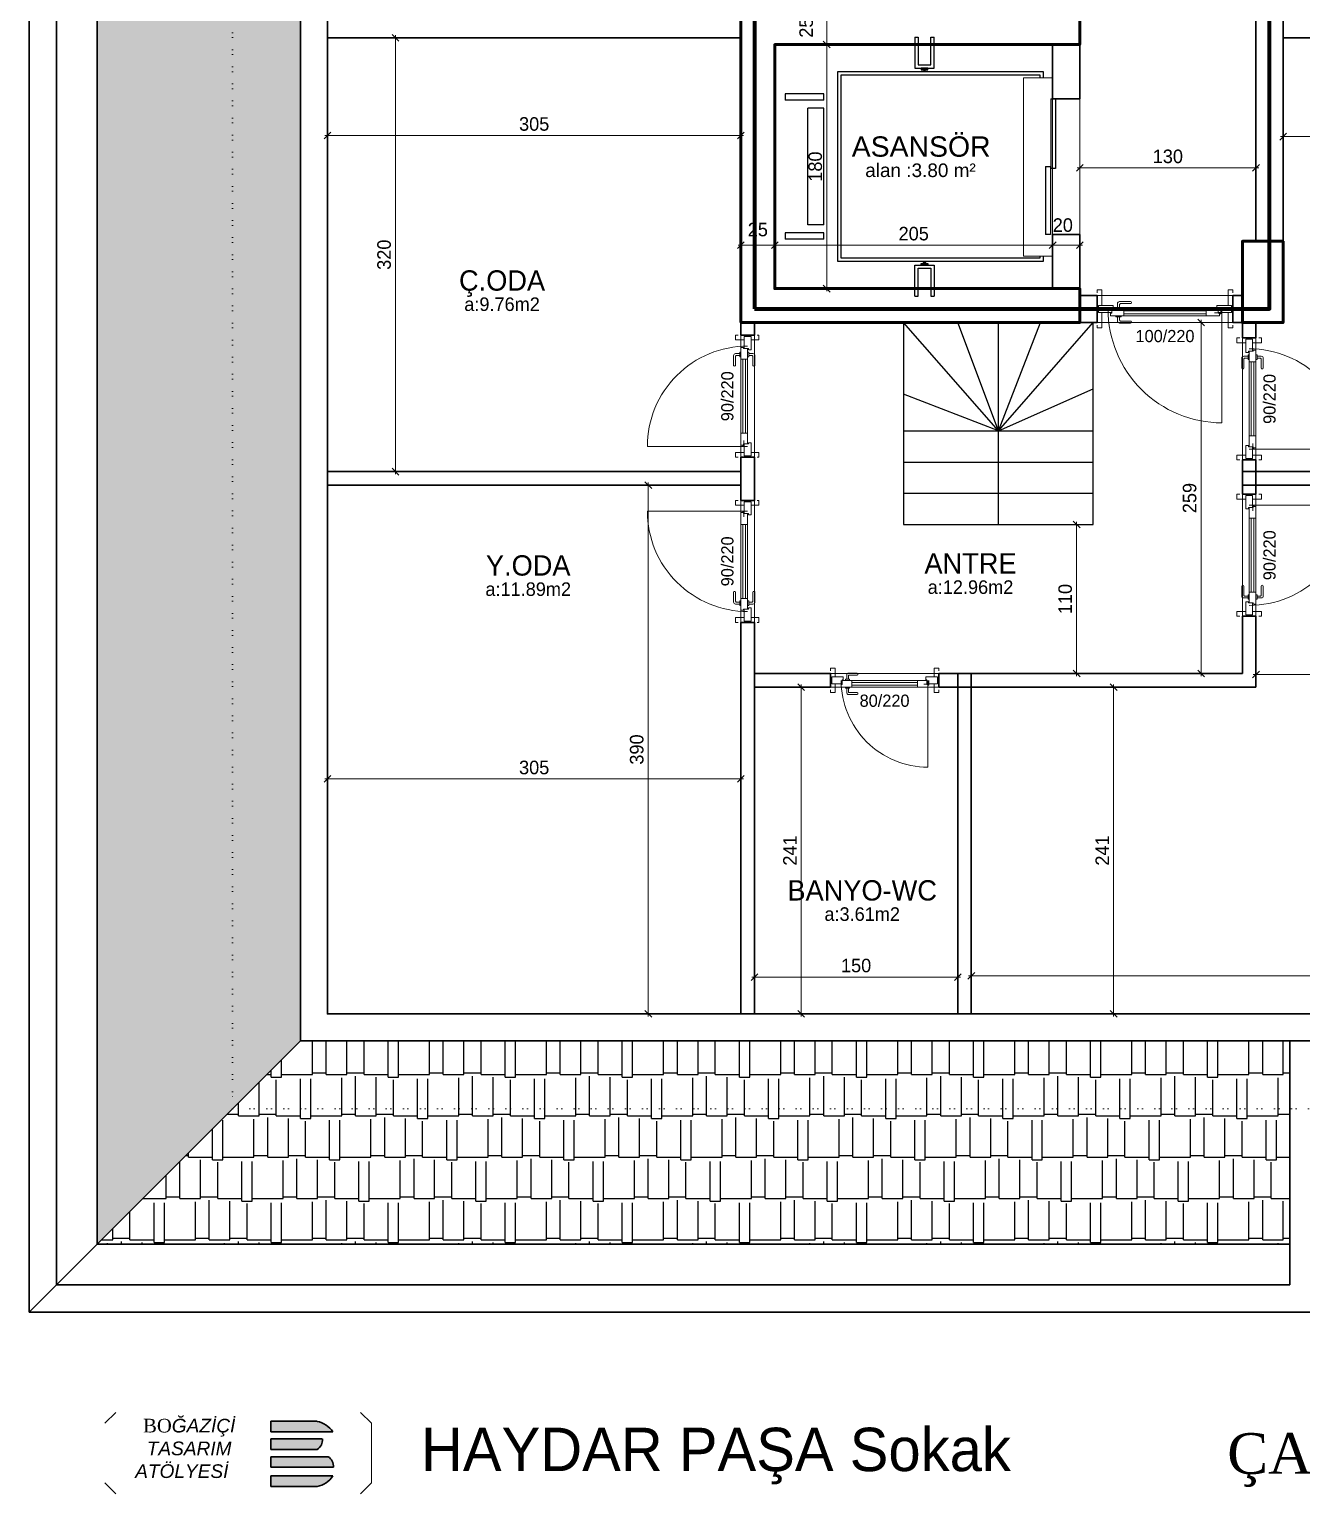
# Model space of a CAD drawing. Header units: centimetres. Extents: x 562865 to 1310255, y -148070 to 32737.
# Drawn here: x 588670 to 589609, y 4080 to 5160 of the extents above; entities that cross this region are included whole.
import ezdxf
from ezdxf.enums import TextEntityAlignment as Align

# ---------------------------------------------------------------- set-up
doc = ezdxf.new("R2010")
doc.units = ezdxf.units.CM
doc.header["$LTSCALE"] = 2.5
doc.linetypes.add('DOT', pattern=[0.25, 0, -0.25])
doc.layers.get('0').update_dxf_attribs({"color": 86})
for name, color, linetype, lineweight in [('_grns-03_Arka', 33, 'Continuous', 0), ('ADAKENARI', 18, 'Continuous', 5), ('DUVAR', 4, 'Continuous', 30), ('duvar-kesim', 7, 'Continuous', 0), ('GÖRÜNÜŞLER', 96, 'Continuous', 25), ('ince', 30, 'Continuous', 15), ('iç ölçü', 106, 'Continuous', 18), ('kapi', 9, 'Continuous', 0), ('kolon', 1, 'Continuous', 53), ('Z_YOL_ADI', 7, 'Continuous', 0)]:
    doc.layers.add(name, color=color, linetype=linetype, lineweight=lineweight)
for name, color, linetype in [('alan', 7, 'Continuous'), ('kapi-yazi', 7, 'Continuous'), ('mahal', 7, 'Continuous'), ('MAKINA', 4, 'Continuous'), ('MERBAS', 231, 'Continuous'), ('MIMARI', 3, 'Continuous'), ('Oda', 7, 'Continuous')]:
    doc.layers.add(name, color=color, linetype=linetype)
doc.styles.add('autodim', font='times.ttf')
doc.styles.add('MAHALADI', font='arial.ttf')
doc.styles.add('PINAR', font='comic.ttf')
doc.dimstyles.new('TEMİZ ÖLÇÜ', dxfattribs={"dimtxt": 10, "dimasz": 5, "dimexe": 1.8, "dimexo": 0.625, "dimgap": 3, "dimtad": 1, "dimdec": 0, "dimrnd": 0.5, "dimzin": 1, "dimdsep": 46, "dimtxsty": 'PINAR', "dimblk": 'OBLIQUE', "dimcen": 0.9, "dimdle": 2, "dimclrd": 256, "dimclre": 256, "dimclrt": 7, "dimadec": 0, "dimazin": 0, "dimtfac": 1, "dimtdec": 0, "dimtofl": 0, "dimtmove": 2, "dimatfit": 2, "dimfxl": 10, "dimfxlon": 1, "dimlwd": -1, "dimlwe": -1, "dimarcsym": 0})

# ---------------------------------------------------------------- blocks, each defined once
blk = doc.blocks.new('_Oblique')
at = {"color": 0, "linetype": 'ByBlock', "lineweight": -2}
blk.add_line((-0.5, -0.5), (0.5, 0.5), dxfattribs=at)
blk = doc.blocks.new('*D490')
at = {"layer": 'Defpoints', "color": 0}
for p in [(589444.8, 5003.5), (589424.8, 5000.9), (589424.8, 4987.2)]:
    blk.add_point(p, dxfattribs=at)
at = {"layer": 'iç ölçü'}
for p, q in [((589424.8, 4990.9), (589424.8, 5002.7)), ((589444.8, 5002.9), (589444.8, 4999.1)), ((589446.8, 5000.9), (589422.8, 5000.9))]:
    blk.add_line(p, q, dxfattribs=at)
at = {"layer": 'iç ölçü', "linetype": 'ByBlock', "xscale": 5, "yscale": 5, "zscale": 5, "rotation": 180}
blk.add_blockref('_Oblique', (589424.8, 5000.9), dxfattribs=at)
at = {"layer": 'iç ölçü', "linetype": 'ByBlock', "xscale": 5, "yscale": 5, "zscale": 5}
blk.add_blockref('_Oblique', (589444.8, 5000.9), dxfattribs=at)
at = {"layer": 'iç ölçü', "color": 7, "insert": (589432.3, 5015.7), "char_height": 10, "attachment_point": 5, "style": 'PINAR'}
blk.add_mtext('20', dxfattribs=at)
blk = doc.blocks.new('*D491')
at = {"layer": 'Defpoints', "color": 0}
for p in [(589219.8, 5025.3), (589219.8, 5000.9), (589424.8, 4987.2)]:
    blk.add_point(p, dxfattribs=at)
at = {"layer": 'iç ölçü'}
for p, q in [((589219.8, 5010.9), (589219.8, 4999.1)), ((589424.8, 4990.9), (589424.8, 5002.7)), ((589426.8, 5000.9), (589217.8, 5000.9))]:
    blk.add_line(p, q, dxfattribs=at)
at = {"layer": 'iç ölçü', "linetype": 'ByBlock', "xscale": 5, "yscale": 5, "zscale": 5, "rotation": 180}
blk.add_blockref('_Oblique', (589219.8, 5000.9), dxfattribs=at)
at = {"layer": 'iç ölçü', "linetype": 'ByBlock', "xscale": 5, "yscale": 5, "zscale": 5}
blk.add_blockref('_Oblique', (589424.8, 5000.9), dxfattribs=at)
at = {"layer": 'iç ölçü', "color": 7, "insert": (589322.3, 5009.4), "char_height": 10, "attachment_point": 5, "style": 'PINAR'}
blk.add_mtext('205', dxfattribs=at)
blk = doc.blocks.new('*D492')
at = {"layer": 'Defpoints', "color": 0}
for p in [(589219.8, 5025.3), (589194.8, 5003.3), (589194.8, 5000.9)]:
    blk.add_point(p, dxfattribs=at)
at = {"layer": 'iç ölçü'}
for p, q in [((589194.8, 5002.7), (589194.8, 4999.1)), ((589219.8, 5010.9), (589219.8, 4999.1)), ((589221.8, 5000.9), (589192.8, 5000.9))]:
    blk.add_line(p, q, dxfattribs=at)
at = {"layer": 'iç ölçü', "linetype": 'ByBlock', "xscale": 5, "yscale": 5, "zscale": 5, "rotation": 180}
blk.add_blockref('_Oblique', (589194.8, 5000.9), dxfattribs=at)
at = {"layer": 'iç ölçü', "linetype": 'ByBlock', "xscale": 5, "yscale": 5, "zscale": 5}
blk.add_blockref('_Oblique', (589219.8, 5000.9), dxfattribs=at)
at = {"layer": 'iç ölçü', "color": 7, "insert": (589207.3, 5012.4), "char_height": 10, "attachment_point": 5, "style": 'PINAR'}
blk.add_mtext('25', dxfattribs=at)
blk = doc.blocks.new('*D493')
at = {"layer": 'Defpoints', "color": 0}
for p in [(589253.9, 5148.9), (589258.1, 5148.9), (589251.4, 4968.9)]:
    blk.add_point(p, dxfattribs=at)
at = {"layer": 'iç ölçü'}
for p, q in [((589254.5, 5148.9), (589259.9, 5148.9)), ((589258.1, 4966.9), (589258.1, 5150.9)), ((589252, 4968.9), (589259.9, 4968.9))]:
    blk.add_line(p, q, dxfattribs=at)
at = {"layer": 'iç ölçü', "linetype": 'ByBlock', "xscale": 5, "yscale": 5, "zscale": 5}
for p, rotation in [((589258.1, 5148.9), 90), ((589258.1, 4968.9), 270)]:
    blk.add_blockref('_Oblique', p, dxfattribs=dict(at, rotation=rotation))
at = {"layer": 'iç ölçü', "color": 7, "insert": (589249.7, 5058.9), "char_height": 10, "attachment_point": 5, "rotation": 90, "style": 'PINAR'}
blk.add_mtext('180', dxfattribs=at)
blk = doc.blocks.new('*D494')
at = {"layer": 'Defpoints', "color": 0}
for p in [(589253.9, 5173.9), (589258.1, 5173.9), (589253.9, 5148.9)]:
    blk.add_point(p, dxfattribs=at)
at = {"layer": 'iç ölçü'}
for p, q in [((589258.1, 5146.9), (589258.1, 5175.9)), ((589254.5, 5173.9), (589259.9, 5173.9)), ((589254.5, 5148.9), (589259.9, 5148.9))]:
    blk.add_line(p, q, dxfattribs=at)
at = {"layer": 'iç ölçü', "linetype": 'ByBlock', "xscale": 5, "yscale": 5, "zscale": 5}
for p, rotation in [((589258.1, 5173.9), 90), ((589258.1, 5148.9), 270)]:
    blk.add_blockref('_Oblique', p, dxfattribs=dict(at, rotation=rotation))
at = {"layer": 'iç ölçü', "color": 7, "insert": (589243, 5161.4), "char_height": 10, "attachment_point": 5, "rotation": 90, "style": 'PINAR'}
blk.add_mtext('25', dxfattribs=at)
blk = doc.blocks.new('*D495')
at = {"layer": 'Defpoints', "color": 0}
for p in [(589444.8, 5058.9), (589574.8, 5058.9), (589574.8, 5058)]:
    blk.add_point(p, dxfattribs=at)
at = {"layer": 'iç ölçü'}
for p, q in [((589442.8, 5058), (589576.8, 5058)), ((589444.8, 5058.3), (589444.8, 5056.2)), ((589574.8, 5058.3), (589574.8, 5056.2))]:
    blk.add_line(p, q, dxfattribs=at)
at = {"layer": 'iç ölçü', "linetype": 'ByBlock', "xscale": 5, "yscale": 5, "zscale": 5, "rotation": 180}
blk.add_blockref('_Oblique', (589444.8, 5058), dxfattribs=at)
at = {"layer": 'iç ölçü', "linetype": 'ByBlock', "xscale": 5, "yscale": 5, "zscale": 5}
blk.add_blockref('_Oblique', (589574.8, 5058), dxfattribs=at)
at = {"layer": 'iç ölçü', "color": 7, "insert": (589509.8, 5066.4), "char_height": 10, "attachment_point": 5, "style": 'PINAR'}
blk.add_mtext('130', dxfattribs=at)
blk = doc.blocks.new('*D497')
at = {"layer": 'Defpoints', "color": 0}
for p in [(589574.8, 4744.9), (589899.8, 4744.9), (589899.8, 4684.3)]:
    blk.add_point(p, dxfattribs=at)
at = {"layer": 'iç ölçü'}
for p, q in [((589574.8, 4689.3), (589574.8, 4682.5)), ((589899.8, 4689.3), (589899.8, 4682.5)), ((589572.8, 4684.3), (589901.8, 4684.3))]:
    blk.add_line(p, q, dxfattribs=at)
at = {"layer": 'iç ölçü', "linetype": 'ByBlock', "xscale": 5, "yscale": 5, "zscale": 5, "rotation": 180}
blk.add_blockref('_Oblique', (589574.8, 4684.3), dxfattribs=at)
at = {"layer": 'iç ölçü', "linetype": 'ByBlock', "xscale": 5, "yscale": 5, "zscale": 5}
blk.add_blockref('_Oblique', (589899.8, 4684.3), dxfattribs=at)
at = {"layer": 'iç ölçü', "color": 7, "insert": (589737.3, 4692.8), "char_height": 10, "attachment_point": 5, "style": 'PINAR'}
blk.add_mtext('325', dxfattribs=at)
blk = doc.blocks.new('*D499')
at = {"layer": 'Defpoints', "color": 0}
for p in [(589899.8, 5113.7), (589594.8, 5107.6), (589594.8, 5081)]:
    blk.add_point(p, dxfattribs=at)
at = {"layer": 'iç ölçü'}
for p, q in [((589901.8, 5081), (589592.8, 5081)), ((589594.8, 5086), (589594.8, 5079.2)), ((589899.8, 5086), (589899.8, 5079.2))]:
    blk.add_line(p, q, dxfattribs=at)
at = {"layer": 'iç ölçü', "linetype": 'ByBlock', "xscale": 5, "yscale": 5, "zscale": 5, "rotation": 180}
blk.add_blockref('_Oblique', (589594.8, 5081), dxfattribs=at)
at = {"layer": 'iç ölçü', "linetype": 'ByBlock', "xscale": 5, "yscale": 5, "zscale": 5}
blk.add_blockref('_Oblique', (589899.8, 5081), dxfattribs=at)
at = {"layer": 'iç ölçü', "color": 7, "insert": (589747.3, 5089.5), "char_height": 10, "attachment_point": 5, "style": 'PINAR'}
blk.add_mtext('305', dxfattribs=at)
blk = doc.blocks.new('*D500')
at = {"layer": 'Defpoints', "color": 0}
for p in [(588940, 5153.9), (588954.4, 5153.9), (588954.4, 4833.9)]:
    blk.add_point(p, dxfattribs=at)
at = {"layer": 'iç ölçü'}
for p, q in [((588945, 5153.9), (588938.2, 5153.9)), ((588940, 4831.9), (588940, 5155.9)), ((588945, 4833.9), (588938.2, 4833.9))]:
    blk.add_line(p, q, dxfattribs=at)
at = {"layer": 'iç ölçü', "linetype": 'ByBlock', "xscale": 5, "yscale": 5, "zscale": 5}
for p, rotation in [((588940, 5153.9), 90), ((588940, 4833.9), 270)]:
    blk.add_blockref('_Oblique', p, dxfattribs=dict(at, rotation=rotation))
at = {"layer": 'iç ölçü', "color": 7, "insert": (588931.6, 4993.9), "char_height": 10, "attachment_point": 5, "rotation": 90, "style": 'PINAR'}
blk.add_mtext('320', dxfattribs=at)
blk = doc.blocks.new('*D501')
at = {"layer": 'Defpoints', "color": 0}
for p in [(588889.8, 5081.8), (588889.8, 5067.5), (589194.8, 5067.5)]:
    blk.add_point(p, dxfattribs=at)
at = {"layer": 'iç ölçü'}
for p, q in [((589196.8, 5081.8), (588887.8, 5081.8)), ((588889.8, 5076.8), (588889.8, 5083.6)), ((589194.8, 5076.8), (589194.8, 5083.6))]:
    blk.add_line(p, q, dxfattribs=at)
at = {"layer": 'iç ölçü', "linetype": 'ByBlock', "xscale": 5, "yscale": 5, "zscale": 5, "rotation": 180}
blk.add_blockref('_Oblique', (588889.8, 5081.8), dxfattribs=at)
at = {"layer": 'iç ölçü', "linetype": 'ByBlock', "xscale": 5, "yscale": 5, "zscale": 5}
blk.add_blockref('_Oblique', (589194.8, 5081.8), dxfattribs=at)
at = {"layer": 'iç ölçü', "color": 7, "insert": (589042.3, 5090.3), "char_height": 10, "attachment_point": 5, "style": 'PINAR'}
blk.add_mtext('305', dxfattribs=at)
blk = doc.blocks.new('*D502')
at = {"layer": 'Defpoints', "color": 0}
for p in [(589196.3, 4823.9), (589126.5, 4433.9), (589196.3, 4433.9)]:
    blk.add_point(p, dxfattribs=at)
at = {"layer": 'iç ölçü'}
for p, q in [((589131.5, 4823.9), (589124.7, 4823.9)), ((589126.5, 4825.9), (589126.5, 4431.9)), ((589131.5, 4433.9), (589124.7, 4433.9))]:
    blk.add_line(p, q, dxfattribs=at)
at = {"layer": 'iç ölçü', "linetype": 'ByBlock', "xscale": 5, "yscale": 5, "zscale": 5}
for p, rotation in [((589126.5, 4823.9), 90), ((589126.5, 4433.9), 270)]:
    blk.add_blockref('_Oblique', p, dxfattribs=dict(at, rotation=rotation))
at = {"layer": 'iç ölçü', "color": 7, "insert": (589118, 4628.9), "char_height": 10, "attachment_point": 5, "rotation": 90, "style": 'PINAR'}
blk.add_mtext('390', dxfattribs=at)
blk = doc.blocks.new('*D503')
at = {"layer": 'Defpoints', "color": 0}
for p in [(588889.8, 4641.3), (589194.8, 4622.3), (588889.8, 4607.2)]:
    blk.add_point(p, dxfattribs=at)
at = {"layer": 'iç ölçü'}
for p, q in [((589196.8, 4607.2), (588887.8, 4607.2)), ((588889.8, 4612.2), (588889.8, 4605.4)), ((589194.8, 4612.2), (589194.8, 4605.4))]:
    blk.add_line(p, q, dxfattribs=at)
at = {"layer": 'iç ölçü', "linetype": 'ByBlock', "xscale": 5, "yscale": 5, "zscale": 5, "rotation": 180}
blk.add_blockref('_Oblique', (588889.8, 4607.2), dxfattribs=at)
at = {"layer": 'iç ölçü', "linetype": 'ByBlock', "xscale": 5, "yscale": 5, "zscale": 5}
blk.add_blockref('_Oblique', (589194.8, 4607.2), dxfattribs=at)
at = {"layer": 'iç ölçü', "color": 7, "insert": (589042.3, 4615.6), "char_height": 10, "attachment_point": 5, "style": 'PINAR'}
blk.add_mtext('305', dxfattribs=at)
blk = doc.blocks.new('*D504')
at = {"layer": 'Defpoints', "color": 0}
for p in [(589512.5, 4943.9), (589534.4, 4943.9), (589509.1, 4684.9)]:
    blk.add_point(p, dxfattribs=at)
at = {"layer": 'iç ölçü'}
for p, q in [((589529.4, 4943.9), (589536.2, 4943.9)), ((589534.4, 4682.9), (589534.4, 4945.9)), ((589529.4, 4684.9), (589536.2, 4684.9))]:
    blk.add_line(p, q, dxfattribs=at)
at = {"layer": 'iç ölçü', "linetype": 'ByBlock', "xscale": 5, "yscale": 5, "zscale": 5}
for p, rotation in [((589534.4, 4943.9), 90), ((589534.4, 4684.9), 270)]:
    blk.add_blockref('_Oblique', p, dxfattribs=dict(at, rotation=rotation))
at = {"layer": 'iç ölçü', "color": 7, "insert": (589525.9, 4814.4), "char_height": 10, "attachment_point": 5, "rotation": 90, "style": 'PINAR'}
blk.add_mtext('259', dxfattribs=at)
blk = doc.blocks.new('fm-door1')
at = {"linetype": 'Continuous'}
for p, q in [((0, 25), (0, -25)), ((100, 25), (0, 25)), ((80, 32), (80, 0)), ((84, 28), (128, 28)), ((90, 50), (910, 50)), ((90, 50), (90, 30)), ((100, 30), (90, 30)), ((100, 30), (100, -5)), ((100, 30), (100, -5)), ((100, 0), (900, 0)), ((190, 50), (190, 0)), ((810, 50), (810, 0)), ((910, 30), (900, 30)), ((900, 30), (900, -5)), ((900, 25), (1000, 25)), ((910, 50), (910, 30)), ((1000, 25), (1000, -25)), ((110, -25), (0, -25)), ((100, -5), (110, -5)), ((110, -5), (100, -5)), ((110, -5), (110, -25)), ((110, -25), (110, -5)), ((890, -25), (890, -5)), ((890, -5), (900, -5)), ((890, -25), (1000, -25))]:
    blk.add_line(p, q, dxfattribs=at)
at = {"color": 8, "linetype": 'Continuous'}
for p, q in [((190, 35), (810, 35)), ((190, 15), (810, 15))]:
    blk.add_line(p, q, dxfattribs=at)
at = {"linetype": 'Continuous'}
for points in [[(858, 58), (858, 89, 0.414214), (842, 104), (759, 104, 1), (759, 89), (835, 89, -0.414214), (842, 81), (842, 58)], [(858, -8), (858, -39, -0.414214), (842, -54), (759, -54, -1), (759, -39), (835, -39, 0.414214), (842, -31), (842, -8)]]:
    blk.add_lwpolyline(points, format="xyb", dxfattribs=at)
for points in [[(869, 50), (869, 58), (831, 58), (831, 50)], [(869, 0), (869, -8), (831, -8), (831, 0)]]:
    blk.add_lwpolyline(points, dxfattribs=at)
blk.add_circle((84, 32), 4.26, dxfattribs=at)
blk = doc.blocks.new('A$C1BDB261E')
at = {"layer": 'DUVAR'}
h = blk.add_hatch(color=41, dxfattribs=at)
h.dxf.hatch_style = 1
h.paths.add_polyline_path([(195.7, 57.1), (210.2, 57.1, 0.202686), (195.7, 66.8), (153.1, 66.8), (153.1, 57.1)])
h.paths.add_polyline_path([(153.1, 50.6), (153.1, 40.9), (195.7, 40.9, 0.299894), (200.5, 50.6), (195.7, 50.6)])
h.paths.add_polyline_path([(210.7, 24.4, 0.299894), (205.8, 34.1), (201, 34.1), (153.1, 34.1), (153.1, 24.4)])
h.paths.add_polyline_path([(195.7, 6.7, 0.202686), (210.2, 16.4), (195.7, 16.4), (153.1, 16.4), (153.1, 6.7)])
at = {"layer": '_grns-03_Arka'}
for p, q in [((0, 65), (10, 75)), ((245.7, 65), (235.7, 75)), ((245.7, 65), (245.7, 10)), ((10, 0), (0, 10)), ((235.7, 0), (245.7, 10))]:
    blk.add_line(p, q, dxfattribs=at)
at = {"layer": 'DUVAR', "color": 41}
for p, q in [((153.1, 66.8), (153.1, 57.1)), ((153.1, 66.8), (195.7, 66.8)), ((153.1, 57.1), (195.7, 57.1)), ((195.7, 57.1), (210.2, 57.1)), ((153.1, 40.9), (153.1, 50.6)), ((153.1, 50.6), (195.7, 50.6)), ((153.1, 40.9), (195.7, 40.9)), ((195.7, 50.6), (200.5, 50.6)), ((153.1, 24.4), (153.1, 34.1)), ((153.1, 34.1), (201, 34.1)), ((201, 34.1), (205.8, 34.1)), ((153.1, 24.4), (210.7, 24.4)), ((153.1, 6.7), (153.1, 16.4)), ((153.1, 16.4), (195.7, 16.4)), ((195.7, 16.4), (210.2, 16.4)), ((153.1, 6.7), (195.7, 6.7))]:
    blk.add_line(p, q, dxfattribs=at)
for centre, radius, start, end in [((191.5, 44.7), 22.4, 33.3943, 79.2256), ((190.8, 49.4), 9.84, 300.0476, 6.8223), ((200.9, 25.6), 9.84, 353.1777, 59.9524), ((191.5, 28.7), 22.4, 280.7744, 326.6057)]:
    blk.add_arc(centre, radius, start, end, dxfattribs=at)
at = {"insert": (22.8, 69.1), "char_height": 12.589, "width": 119.549, "attachment_point": 1, "style": 'autodim'}
blk.add_mtext('\\pi12.452;BO{\\fArial|b0|i1|c162|p34;ĞAZİÇİ \\P\\pi15.789;TASARIM \\P\\pi5.1217;ATÖLYESİ}', dxfattribs=at)
blk = doc.blocks.new('A$C604374AA')
at = {"layer": 'MERBAS'}
for p, q in [((80, 70), (0, 140)), ((80, 70), (49, 140)), ((80, 0), (80, 140)), ((103, 0), (103, 140)), ((126, 0), (126, 140)), ((149, 0), (149, 140)), ((80, 70), (0, 101.1)), ((149, 70), (0, 70)), ((80, 70), (0, 0)), ((80, 70), (0, 40.1)), ((80, 70), (52.9, 0))]:
    blk.add_line(p, q, dxfattribs=at)
blk.add_lwpolyline([(0, 0), (149, 0), (149, 140), (0, 140)], close=True, dxfattribs=at)
blk = doc.blocks.new('*D565')
at = {"layer": 'Defpoints', "color": 0}
for p in [(589508.7, 4674.9), (589469.8, 4433.9), (589525.8, 4433.9)]:
    blk.add_point(p, dxfattribs=at)
at = {"layer": 'iç ölçü'}
for p, q in [((589474.8, 4674.9), (589468, 4674.9)), ((589469.8, 4676.9), (589469.8, 4431.9)), ((589474.8, 4433.9), (589468, 4433.9))]:
    blk.add_line(p, q, dxfattribs=at)
at = {"layer": 'iç ölçü', "linetype": 'ByBlock', "xscale": 5, "yscale": 5, "zscale": 5}
for p, rotation in [((589469.8, 4674.9), 90), ((589469.8, 4433.9), 270)]:
    blk.add_blockref('_Oblique', p, dxfattribs=dict(at, rotation=rotation))
at = {"layer": 'iç ölçü', "color": 7, "insert": (589461.4, 4554.4), "char_height": 10, "attachment_point": 5, "rotation": 90, "style": 'PINAR'}
blk.add_mtext('241', dxfattribs=at)
blk = doc.blocks.new('*D566')
at = {"layer": 'Defpoints', "color": 0}
for p in [(589364.8, 4510), (589899.8, 4488.3), (589899.8, 4462)]:
    blk.add_point(p, dxfattribs=at)
at = {"layer": 'iç ölçü'}
for p, q in [((589362.8, 4462), (589901.8, 4462)), ((589364.8, 4467), (589364.8, 4460.2)), ((589899.8, 4467), (589899.8, 4460.2))]:
    blk.add_line(p, q, dxfattribs=at)
at = {"layer": 'iç ölçü', "linetype": 'ByBlock', "xscale": 5, "yscale": 5, "zscale": 5, "rotation": 180}
blk.add_blockref('_Oblique', (589364.8, 4462), dxfattribs=at)
at = {"layer": 'iç ölçü', "linetype": 'ByBlock', "xscale": 5, "yscale": 5, "zscale": 5}
blk.add_blockref('_Oblique', (589899.8, 4462), dxfattribs=at)
at = {"layer": 'iç ölçü', "color": 7, "insert": (589632.3, 4470.4), "char_height": 10, "attachment_point": 5, "style": 'PINAR'}
blk.add_mtext('535', dxfattribs=at)
blk = doc.blocks.new('*D567')
at = {"layer": 'Defpoints', "color": 0}
for p in [(589204.8, 4457), (589354.8, 4461), (589354.8, 4457)]:
    blk.add_point(p, dxfattribs=at)
at = {"layer": 'iç ölçü'}
for p, q in [((589204.8, 4457.6), (589204.8, 4462.8)), ((589354.8, 4457.6), (589354.8, 4462.8)), ((589202.8, 4461), (589356.8, 4461))]:
    blk.add_line(p, q, dxfattribs=at)
at = {"layer": 'iç ölçü', "linetype": 'ByBlock', "xscale": 5, "yscale": 5, "zscale": 5, "rotation": 180}
blk.add_blockref('_Oblique', (589204.8, 4461), dxfattribs=at)
at = {"layer": 'iç ölçü', "linetype": 'ByBlock', "xscale": 5, "yscale": 5, "zscale": 5}
blk.add_blockref('_Oblique', (589354.8, 4461), dxfattribs=at)
at = {"layer": 'iç ölçü', "color": 7, "insert": (589279.8, 4469.5), "char_height": 10, "attachment_point": 5, "style": 'PINAR'}
blk.add_mtext('150', dxfattribs=at)
blk = doc.blocks.new('*D568')
at = {"layer": 'Defpoints', "color": 0}
for p in [(589239.3, 4674.9), (589247.4, 4674.9), (589280.3, 4433.9)]:
    blk.add_point(p, dxfattribs=at)
at = {"layer": 'iç ölçü'}
for p, q in [((589244.3, 4674.9), (589237.5, 4674.9)), ((589239.3, 4431.9), (589239.3, 4676.9)), ((589244.3, 4433.9), (589237.5, 4433.9))]:
    blk.add_line(p, q, dxfattribs=at)
at = {"layer": 'iç ölçü', "linetype": 'ByBlock', "xscale": 5, "yscale": 5, "zscale": 5}
for p, rotation in [((589239.3, 4674.9), 90), ((589239.3, 4433.9), 270)]:
    blk.add_blockref('_Oblique', p, dxfattribs=dict(at, rotation=rotation))
at = {"layer": 'iç ölçü', "color": 7, "insert": (589231, 4554.4), "char_height": 10, "attachment_point": 5, "rotation": 90, "style": 'PINAR'}
blk.add_mtext('241', dxfattribs=at)
blk = doc.blocks.new('*D569')
at = {"layer": 'Defpoints', "color": 0}
for p in [(589434.9, 4794.9), (589434.9, 4684.9), (589442.5, 4684.9)]:
    blk.add_point(p, dxfattribs=at)
at = {"layer": 'iç ölçü'}
for p, q in [((589442.5, 4796.9), (589442.5, 4682.9)), ((589437.5, 4794.9), (589444.3, 4794.9)), ((589437.5, 4684.9), (589444.3, 4684.9))]:
    blk.add_line(p, q, dxfattribs=at)
at = {"layer": 'iç ölçü', "linetype": 'ByBlock', "xscale": 5, "yscale": 5, "zscale": 5}
for p, rotation in [((589442.5, 4794.9), 90), ((589442.5, 4684.9), 270)]:
    blk.add_blockref('_Oblique', p, dxfattribs=dict(at, rotation=rotation))
at = {"layer": 'iç ölçü', "color": 7, "insert": (589434.1, 4739.9), "char_height": 10, "attachment_point": 5, "rotation": 90, "style": 'PINAR'}
blk.add_mtext('110', dxfattribs=at)

msp = doc.modelspace()

# ---------------------------------------------------------------- hatches: boundary and pattern name
at = {"layer": 'GÖRÜNÜŞLER'}
h = msp.add_hatch(dxfattribs=at)
h.set_pattern_fill('AR-RSHKE,_O', color=256, scale=0.1, angle=90)
h.set_pattern_definition([(90, (0, 0), (-30.48, 64.77), [15.24, -12.7, 17.78, -7.62, 22.86, -10.16]), (90, (-1.27, 15.24), (-30.48, 64.77), [12.7, -48.26, 10.16, -15.24]), (90, (1.905, 45.72), (-30.48, 64.77), [7.62, -78.74]), (180, (0, 0), (-30.48, -21.59), [29.21, -92.71]), (180, (9e-16, 15.24), (-30.48, -21.59), [28.575, -93.345]), (180, (2e-15, 27.94), (-30.48, -21.59), [26.67, -95.25]), (180, (1.905, 45.72), (-30.48, -21.59), [29.21, -92.71]), (180, (1.905, 53.34), (-30.48, -21.59), [29.21, -92.71]), (180, (5e-15, 76.2), (-30.48, -21.59), [27.94, -93.98])])
h.paths.add_polyline_path([(588819.8, 6018.9), (588719.8, 6018.9), (588719.8, 4263.9), (588819.8, 4363.9)])
h.paths.add_polyline_path([(588869.8, 6018.9), (588819.8, 6018.9), (588819.8, 4363.9), (588869.8, 4413.9)])
h = msp.add_hatch(dxfattribs=at)
h.set_pattern_fill('AR-RSHKE,_O', color=256, scale=0.1)
h.set_pattern_definition([(0, (0, 0), (64.77, 30.48), [15.24, -12.7, 17.78, -7.62, 22.86, -10.16]), (0, (15.24, 1.27), (64.77, 30.48), [12.7, -48.26, 10.16, -15.24]), (0, (45.72, -1.905), (64.77, 30.48), [7.62, -78.74]), (90, (0, 0), (-21.59, 30.48), [29.21, -92.71]), (90, (15.24, 0), (-21.59, 30.48), [28.575, -93.345]), (90, (27.94, 0), (-21.59, 30.48), [26.67, -95.25]), (90, (45.72, -1.905), (-21.59, 30.48), [29.21, -92.71]), (90, (53.34, -1.905), (-21.59, 30.48), [29.21, -92.71]), (90, (76.2, 0), (-21.59, 30.48), [27.94, -93.98])])
h.paths.add_polyline_path([(589599.8, 4263.9), (589599.8, 4363.9), (588819.8, 4363.9), (588719.8, 4263.9)])
h.paths.add_polyline_path([(589599.8, 4363.9), (589599.8, 4413.9), (588869.8, 4413.9), (588819.8, 4363.9), (588819.8, 4363.9)])

# ---------------------------------------------------------------- linework, layer by layer
at = {"color": 4, "ltscale": 0.1}
for p, q in [((589423.5, 5108.9), (589427, 5108.9)), ((589423.5, 5108.9), (589423.5, 5057.5)), ((589427, 5108.9), (589427, 5057.5)), ((589419.6, 5058.9), (589423.1, 5058.9)), ((589419.6, 5058.9), (589419.6, 5008.9)), ((589423.1, 5058.9), (589423.1, 5008.9)), ((589427, 5057.5), (589423.5, 5057.5)), ((589423.1, 5008.9), (589419.6, 5008.9))]:
    msp.add_line(p, q, dxfattribs=at)
at = {"layer": 'ADAKENARI', "color": 2, "linetype": 'DOT', "ltscale": 20}
for points in [[(589969.8, 6388.9), (588819.8, 6388.9), (588819.8, 4363.9), (589969.8, 4363.9)], [(588819.8, 6388.9), (589969.8, 6388.9), (589969.8, 4363.9), (588819.8, 4363.9)]]:
    msp.add_lwpolyline(points, close=True, dxfattribs=at)
at = {"layer": 'DUVAR'}
for p, q in [((588669.8, 4213.9), (588669.8, 6538.9)), ((588689.8, 4233.9), (588689.8, 6038.9)), ((588719.8, 4263.9), (588719.8, 6038.9)), ((589574.8, 5003.9), (589574.8, 5484)), ((589594.8, 5003.9), (589594.8, 5484)), ((588889.8, 5153.9), (589194.8, 5153.9)), ((589594.8, 5153.9), (589899.8, 5153.9)), ((589424.8, 5148.9), (589424.8, 5108.9)), ((589444.8, 5148.9), (589444.8, 5108.9)), ((589444.8, 5108.9), (589424.8, 5108.9)), ((589444.8, 5008.9), (589424.8, 5008.9)), ((589424.8, 5008.9), (589424.8, 4968.9)), ((589444.8, 5008.9), (589444.8, 4968.9)), ((589444.8, 4963.9), (589457.7, 4963.9)), ((589457.7, 4963.9), (589457.7, 4943.9)), ((589557.7, 4963.9), (589564.8, 4963.9)), ((589557.7, 4963.9), (589557.7, 4943.9)), ((589194.8, 4934.5), (589194.8, 4943.9)), ((589204.8, 4934.5), (589204.8, 4943.9)), ((589444.8, 4943.9), (589457.7, 4943.9)), ((589557.7, 4943.9), (589564.8, 4943.9)), ((589564.8, 4943.9), (589564.8, 4932.5)), ((589574.8, 4943.9), (589574.8, 4932.5)), ((589204.8, 4934.5), (589194.8, 4934.5)), ((589564.8, 4932.5), (589574.8, 4932.5)), ((589194.8, 4812.7), (589194.8, 4844.5)), ((589204.8, 4844.5), (589194.8, 4844.5)), ((589204.8, 4812.7), (589204.8, 4844.5)), ((589564.8, 4842.5), (589564.8, 4817.2)), ((589564.8, 4842.5), (589574.8, 4842.5)), ((589574.8, 4842.5), (589574.8, 4817.2)), ((589194.8, 4833.9), (588889.8, 4833.9)), ((589564.8, 4833.9), (589899.8, 4833.9)), ((589194.8, 4823.9), (588889.8, 4823.9)), ((589564.8, 4823.9), (589899.8, 4823.9)), ((589204.8, 4812.7), (589194.8, 4812.7)), ((589564.8, 4817.2), (589574.8, 4817.2)), ((589194.8, 4433.9), (589194.8, 4722.7)), ((589204.8, 4722.7), (589194.8, 4722.7)), ((589204.8, 4433.9), (589204.8, 4722.7)), ((589564.8, 4727.2), (589564.8, 4684.9)), ((589564.8, 4727.2), (589574.8, 4727.2)), ((589574.8, 4727.2), (589574.8, 4674.9)), ((589260.8, 4684.9), (589204.8, 4684.9)), ((589260.8, 4684.9), (589260.8, 4674.9)), ((589564.8, 4684.9), (589340.8, 4684.9)), ((589340.8, 4684.9), (589340.8, 4674.9)), ((589354.8, 4433.9), (589354.8, 4684.9)), ((589364.8, 4433.9), (589364.8, 4684.9)), ((589260.8, 4674.9), (589204.8, 4674.9)), ((589574.8, 4674.9), (589340.8, 4674.9)), ((589599.8, 4413.9), (589599.8, 4233.9)), ((589599.8, 4263.9), (588719.8, 4263.9)), ((589599.8, 4233.9), (588689.8, 4233.9)), ((590119.8, 4213.9), (588669.8, 4213.9))]:
    msp.add_line(p, q, dxfattribs=at)
for points in [[(589919.8, 4413.9), (588869.8, 4413.9), (588869.8, 6338.9), (589919.8, 6338.9)], [(589899.8, 4433.9), (588889.8, 4433.9), (588889.8, 6318.9), (589899.8, 6318.9)]]:
    msp.add_lwpolyline(points, close=True, dxfattribs=at)
at = {"layer": 'duvar-kesim'}
for p, q in [((589424.8, 5108.9), (589424.8, 5008.9)), ((589444.8, 5108.9), (589444.8, 5008.9)), ((589557.7, 4963.9), (589457.7, 4963.9)), ((589557.7, 4943.9), (589457.7, 4943.9)), ((589194.8, 4844.5), (589194.8, 4934.5)), ((589204.8, 4844.5), (589204.8, 4934.5)), ((589564.8, 4842.5), (589564.8, 4932.5)), ((589574.8, 4842.5), (589574.8, 4932.5)), ((589194.8, 4812.7), (589194.8, 4722.7)), ((589204.8, 4812.7), (589204.8, 4722.7)), ((589564.8, 4817.2), (589564.8, 4727.2)), ((589574.8, 4817.2), (589574.8, 4727.2)), ((589340.8, 4684.9), (589260.8, 4684.9)), ((589340.8, 4674.9), (589260.8, 4674.9))]:
    msp.add_line(p, q, dxfattribs=at)
at = {"layer": 'GÖRÜNÜŞLER'}
msp.add_line((588669.8, 4213.9), (588869.8, 4413.9), dxfattribs=at)
at = {"layer": 'ince', "ltscale": 0.1}
for p, q in [((589403.2, 5124.4), (589403.2, 4992.8)), ((589424.8, 5124.4), (589403.2, 5124.4)), ((589424.8, 5096.6), (589424.8, 5108.9)), ((589424.8, 5008.9), (589424.8, 4992.8)), ((589424.8, 4992.8), (589403.2, 4992.8))]:
    msp.add_line(p, q, dxfattribs=at)
at = {"layer": 'kapi'}
for points in [[(589457.7, 4965.9), (589457.7, 4967.9), (589461.2, 4967.9), (589461.2, 4956.4)], [(589557.7, 4965.9), (589557.7, 4967.9), (589554.2, 4967.9), (589554.2, 4956.4)], [(589457.7, 4941.9), (589457.7, 4939.9), (589461.2, 4939.9), (589461.2, 4951.4)], [(589557.7, 4941.9), (589557.7, 4939.9), (589554.2, 4939.9), (589554.2, 4951.4)], [(589192.8, 4934.5), (589190.8, 4934.5), (589190.8, 4931), (589197.3, 4931)], [(589206.8, 4934.5), (589208.1, 4934.5), (589208.1, 4931), (589202.3, 4931)], [(589562.8, 4932.5), (589560.8, 4932.5), (589560.8, 4929), (589567.3, 4929)], [(589576.8, 4932.5), (589578.8, 4932.5), (589578.8, 4929), (589572.3, 4929)], [(589192.8, 4844.5), (589190.8, 4844.5), (589190.8, 4848), (589197.3, 4848)], [(589206.8, 4844.5), (589208.1, 4844.5), (589208.1, 4848), (589202.3, 4848)], [(589562.8, 4842.5), (589560.8, 4842.5), (589560.8, 4846), (589567.3, 4846)], [(589576.8, 4842.5), (589578.8, 4842.5), (589578.8, 4846), (589572.3, 4846)], [(589192.8, 4812.7), (589190.8, 4812.7), (589190.8, 4809.2), (589197.3, 4809.2)], [(589206.8, 4812.7), (589208.1, 4812.7), (589208.1, 4809.2), (589202.3, 4809.2)], [(589562.8, 4817.2), (589560.8, 4817.2), (589560.8, 4813.7), (589567.3, 4813.7)], [(589576.8, 4817.2), (589578.8, 4817.2), (589578.8, 4813.7), (589572.3, 4813.7)], [(589192.8, 4722.7), (589190.8, 4722.7), (589190.8, 4726.2), (589197.3, 4726.2)], [(589206.8, 4722.7), (589208.1, 4722.7), (589208.1, 4726.2), (589202.3, 4726.2)], [(589562.8, 4727.2), (589560.8, 4727.2), (589560.8, 4730.7), (589567.3, 4730.7)], [(589576.8, 4727.2), (589578.8, 4727.2), (589578.8, 4730.7), (589572.3, 4730.7)], [(589260.8, 4686.9), (589260.8, 4688.9), (589264.3, 4688.9), (589264.3, 4682.4)], [(589340.8, 4686.9), (589340.8, 4688.9), (589337.3, 4688.9), (589337.3, 4682.4)], [(589260.8, 4672.9), (589260.8, 4670.9), (589264.3, 4670.9), (589264.3, 4677.4)], [(589340.8, 4672.9), (589340.8, 4670.9), (589337.3, 4670.9), (589337.3, 4677.4)]]:
    msp.add_lwpolyline(points, dxfattribs=at)
for points in [[(589549.7, 4953.9), (589549.7, 4869.9, -0.414214), (589465.7, 4953.9, -0.414214)], [(589199.8, 4852.5), (589125.8, 4852.5, -0.414214), (589199.8, 4926.5, -0.414214)], [(589569.8, 4850.5), (589643.8, 4850.5, 0.414214), (589569.8, 4924.5, 0.414214)], [(589569.8, 4809.2), (589643.8, 4809.2, -0.414214), (589569.8, 4735.2, -0.414214)], [(589199.8, 4804.7), (589125.8, 4804.7, 0.414214), (589199.8, 4730.7, 0.414214)], [(589332.8, 4679.9), (589332.8, 4615.9, -0.414214), (589268.8, 4679.9, -0.414214)]]:
    msp.add_lwpolyline(points, format="xyb", dxfattribs=at)
at = {"layer": 'kolon', "color": 6, "lineweight": 140}
msp.add_lwpolyline([(589204.8, 4953.9), (589584.8, 4953.9), (589584.8, 5534), (589574.8, 5534), (589574.8, 5684), (589214.8, 5684), (589214.8, 5534), (589204.8, 5534)], close=True, dxfattribs=at)
at = {"layer": 'kolon'}
for points in [[(589194.8, 4943.9), (589194.8, 5544), (589444.8, 5544), (589444.8, 5514), (589219.8, 5514), (589219.8, 5173.9), (589444.8, 5173.9), (589444.8, 5148.9), (589219.8, 5148.9), (589219.8, 4968.9), (589444.8, 4968.9), (589444.8, 4943.9)], [(589594.8, 5003.9), (589564.8, 5003.9), (589564.8, 4943.9), (589594.8, 4943.9)]]:
    msp.add_lwpolyline(points, close=True, dxfattribs=at)
msp.add_lwpolyline([(589444.8, 4943.9), (589194.8, 4943.9)], dxfattribs=at)
at = {"layer": 'MAKINA', "ltscale": 0.1}
for p, q in [((589227.4, 5010), (589227.4, 5005.3)), ((589256, 5005.3), (589256, 5010))]:
    msp.add_line(p, q, dxfattribs=at)
at = {"layer": 'MIMARI', "ltscale": 0.1}
for p, q in [((589323.2, 5154.5), (589325.6, 5154.5)), ((589323.2, 5154.5), (589323.2, 5131.6)), ((589325.6, 5154.5), (589325.6, 5134)), ((589334.9, 5154.5), (589337.3, 5154.5)), ((589334.9, 5134), (589334.9, 5154.5)), ((589337.3, 5131.6), (589337.3, 5154.5)), ((589323.2, 5131.6), (589337.3, 5131.6)), ((589325.6, 5134), (589334.9, 5134)), ((589256, 5112.6), (589227.4, 5112.6)), ((589227.4, 5112.6), (589227.4, 5107.9)), ((589256, 5112.6), (589227.4, 5112.6)), ((589227.4, 5112.6), (589227.4, 5107.9)), ((589256, 5107.9), (589256, 5112.6)), ((589256, 5107.9), (589227.4, 5107.9)), ((589256, 5107.9), (589227.4, 5107.9)), ((589256, 5102), (589244.3, 5102)), ((589244.3, 5015.9), (589244.3, 5102)), ((589256, 5015.9), (589256, 5102)), ((589256, 5015.9), (589244.3, 5015.9)), ((589256, 5010), (589227.4, 5010)), ((589256, 5005.3), (589227.4, 5005.3)), ((589323.2, 4986.3), (589337.3, 4986.3)), ((589323.2, 4963.4), (589323.2, 4986.3)), ((589325.6, 4983.9), (589334.9, 4983.9)), ((589325.6, 4963.4), (589325.6, 4983.9)), ((589334.9, 4983.9), (589334.9, 4963.4)), ((589337.3, 4986.3), (589337.3, 4963.4)), ((589323.2, 4963.4), (589325.6, 4963.4)), ((589334.9, 4963.4), (589337.3, 4963.4))]:
    msp.add_line(p, q, dxfattribs=at)
for points in [[(589325.6, 5148.9), (589334.9, 5148.9)], [(589278.3, 4988.9), (589266.4, 4988.9), (589266.4, 5129), (589417.7, 5129), (589417.7, 5124.4)], [(589278.3, 4991.3), (589268.7, 4991.3), (589268.7, 5126.6), (589415.4, 5126.6), (589415.4, 5124.4)], [(589417.7, 4992.8), (589417.7, 4988.9), (589278.3, 4988.9)], [(589415.4, 4992.8), (589415.4, 4991.3), (589278.3, 4991.3)], [(589325.6, 4968.9), (589334.9, 4968.9)]]:
    msp.add_lwpolyline(points, dxfattribs=at)
for points in [[(589327.8, 5131.6), (589327.8, 5130.4), (589332.8, 5130.4), (589332.8, 5131.6)], [(589329.3, 5130.4), (589330.2, 5129), (589330.2, 5129), (589331.2, 5130.4)], [(589327.8, 4986.3), (589327.8, 4987.5), (589332.8, 4987.5), (589332.8, 4986.3)], [(589329.3, 4987.5), (589330.2, 4988.9), (589330.2, 4988.9), (589331.2, 4987.5)]]:
    msp.add_lwpolyline(points, close=True, dxfattribs=at)
for points in [[(589327.8, 5131.6), (589327.8, 5130.4), (589332.8, 5131.6), (589332.8, 5130.4)], [(589331.2, 5130.4), (589330.2, 5129), (589329.3, 5130.4), (589330.2, 5129)], [(589327.8, 4986.3), (589327.8, 4987.5), (589332.8, 4986.3), (589332.8, 4987.5)], [(589331.2, 4987.5), (589330.2, 4988.9), (589329.3, 4987.5), (589330.2, 4988.9)]]:
    msp.add_solid(points, dxfattribs=at)

# ---------------------------------------------------------------- block references
at = {"layer": 'iç ölçü', "rotation": 270}
msp.add_blockref('A$C604374AA', (589314.8, 4943.9), dxfattribs=at)
at = {"layer": 'iç ölçü', "xscale": 0.8000000000029104, "yscale": 0.8000000000001819, "zscale": 0.8}
msp.add_blockref('A$C1BDB261E', (588725.6, 4079.9), dxfattribs=at)
at = {"layer": 'kapi'}
for p, xscale, yscale, zscale, rotation in [((589556.7, 4953.9), 0.098, 0.09999999999990905, 0.098, 180), ((589199.8, 4845.5), 0.08800000000019281, 0.09999999999990905, 0.08800000000000001, 90), ((589569.8, 4843.5), 0.08800000000019281, -0.09999999999990905, 0.08800000000000001, 90), ((589199.8, 4811.7), 0.08800000000019281, -0.09999999999990905, 0.08800000000000001, 270), ((589569.8, 4816.2), 0.08800000000019281, 0.09999999999990905, 0.08800000000000001, 270), ((589339.8, 4679.9), 0.07800000000000001, 0.1, 0.07800000000000001, 180)]:
    msp.add_blockref('fm-door1', p, dxfattribs=dict(at, xscale=xscale, yscale=yscale, zscale=zscale, rotation=rotation))

# ---------------------------------------------------------------- texts
at = {"layer": 'alan'}
for s, style, p in [('alan :3.80 m²', 'MAHALADI', (589327.3, 5051.2)), ('a:9.76m2', 'PINAR', (589018.6, 4952.4)), ('a:12.96m2', 'PINAR', (589364.2, 4743.7)), ('a:11.89m2', 'PINAR', (589037.9, 4742.2)), ('a:3.61m2', 'PINAR', (589284.3, 4502.5))]:
    msp.add_text(s, height=10, dxfattribs=dict(at, style=style)).set_placement(p, align=Align.CENTER)
at = {"layer": 'kapi-yazi', "style": 'PINAR'}
for s, rotation, p in [('100/220', 0, (589507.7, 4933.9)), ('90/220', 90, (589184.8, 4889.5)), ('90/220', 90, (589584.8, 4887.5)), ('90/220', 90, (589184.8, 4767.7)), ('90/220', 90, (589584.8, 4772.2)), ('80/220', 0, (589300.8, 4664.9))]:
    msp.add_text(s, height=9, rotation=rotation, dxfattribs=at).set_placement(p, align=Align.MIDDLE_CENTER)
at = {"layer": 'mahal'}
for s, height, style, p in [('Ç.ODA', 15, 'PINAR', (589018.6, 4967.4)), ('Y.ODA', 15, 'PINAR', (589037.9, 4757.2)), ('ANTRE', 15, 'PINAR', (589364.2, 4758.7)), ('BANYO-WC', 15, 'PINAR', (589284.3, 4517.5)), ('ÇATI KAT:  252,25 m²', 30, 'autodim', (589768.7, 4094.6))]:
    msp.add_text(s, height=height, dxfattribs=dict(at, style=style)).set_placement(p, align=Align.CENTER)
at = {"layer": 'Oda', "style": 'MAHALADI'}
msp.add_text('ASANSÖR', height=15, dxfattribs=at).set_placement((589327.8, 5066.2), align=Align.CENTER)
at = {"layer": 'Z_YOL_ADI', "style": 'PINAR'}
msp.add_text('HAYDAR PAŞA Sokak', height=32, dxfattribs=at).set_placement((588958.8, 4096.6))

# ---------------------------------------------------------------- dimensions: what is measured, and where the dimension line sits
at = {"layer": 'iç ölçü'}
dim = msp.add_linear_dim(base=(589258.1, 5173.9), p1=(589253.9, 5148.9), p2=(589253.9, 5173.9), angle=90, dimstyle='TEMİZ ÖLÇÜ', override={"dimtxsty": 'PINAR'}, dxfattribs=at)
dim.commit()
dim.dimension.update_dxf_attribs({"geometry": '*D494', "text_midpoint": (589243, 5161.4), "dimtype": 160})
for base, p1, p2, override, picture, middle in [((588940, 5153.9), (588954.4, 4833.9), (588954.4, 5153.9), {"dimfxl": 5, "dimarcsym": 1}, '*D500', (588931.6, 4993.9)), ((589258.1, 5148.9), (589251.4, 4968.9), (589253.9, 5148.9), {"dimtxsty": 'PINAR'}, '*D493', (589249.7, 5058.9)), ((589534.4, 4943.9), (589509.1, 4684.9), (589512.5, 4943.9), {"dimfxl": 5, "dimarcsym": 1}, '*D504', (589525.9, 4814.4)), ((589126.5, 4433.9), (589196.3, 4823.9), (589196.3, 4433.9), {"dimfxl": 5, "dimarcsym": 1}, '*D502', (589118, 4628.9)), ((589442.5, 4684.9), (589434.9, 4794.9), (589434.9, 4684.9), {"dimfxl": 5, "dimarcsym": 1}, '*D569', (589434.1, 4739.9)), ((589239.3, 4674.9), (589280.3, 4433.9), (589247.4, 4674.9), {"dimfxl": 5, "dimarcsym": 1}, '*D568', (589231, 4554.4)), ((589469.8, 4433.9), (589508.7, 4674.9), (589525.8, 4433.9), {"dimfxl": 5, "dimarcsym": 1}, '*D565', (589461.4, 4554.4))]:
    dim = msp.add_linear_dim(base=base, p1=p1, p2=p2, angle=90, dimstyle='TEMİZ ÖLÇÜ', override=override, dxfattribs=at)
    dim.commit()
    dim.dimension.update_dxf_attribs({"geometry": picture, "text_midpoint": middle})
for base, p1, p2, override, picture, middle in [((589594.8, 5081), (589899.8, 5113.7), (589594.8, 5107.6), {"dimfxl": 5, "dimarcsym": 1}, '*D499', (589747.3, 5089.5)), ((588889.8, 5081.8), (589194.8, 5067.5), (588889.8, 5067.5), {"dimfxl": 5, "dimarcsym": 1}, '*D501', (589042.3, 5090.3)), ((589574.8, 5058), (589444.8, 5058.9), (589574.8, 5058.9), {"dimfxl": 5, "dimarcsym": 1}, '*D495', (589509.8, 5066.4)), ((589219.8, 5000.9), (589424.8, 4987.2), (589219.8, 5025.3), {"dimtxsty": 'PINAR'}, '*D491', (589322.3, 5009.4)), ((589899.8, 4684.3), (589574.8, 4744.9), (589899.8, 4744.9), {"dimfxl": 5, "dimarcsym": 1}, '*D497', (589737.3, 4692.8)), ((588889.8, 4607.2), (589194.8, 4622.3), (588889.8, 4641.3), {"dimfxl": 5, "dimarcsym": 1}, '*D503', (589042.3, 4615.6)), ((589899.8, 4462), (589364.8, 4510), (589899.8, 4488.3), {"dimfxl": 5, "dimarcsym": 1}, '*D566', (589632.3, 4470.4)), ((589354.8, 4461), (589204.8, 4457), (589354.8, 4457), {"dimfxl": 5, "dimarcsym": 1}, '*D567', (589279.8, 4469.5))]:
    dim = msp.add_linear_dim(base=base, p1=p1, p2=p2, dimstyle='TEMİZ ÖLÇÜ', override=override, dxfattribs=at)
    dim.commit()
    dim.dimension.update_dxf_attribs({"geometry": picture, "text_midpoint": middle})
for base, p1, p2, picture, middle in [((589194.8, 5000.9), (589219.8, 5025.3), (589194.8, 5003.3), '*D492', (589207.3, 5012.4)), ((589424.8, 5000.9), (589444.8, 5003.5), (589424.8, 4987.2), '*D490', (589432.3, 5015.7))]:
    dim = msp.add_linear_dim(base=base, p1=p1, p2=p2, dimstyle='TEMİZ ÖLÇÜ', override={"dimtxsty": 'PINAR'}, dxfattribs=at)
    dim.commit()
    dim.dimension.update_dxf_attribs({"geometry": picture, "text_midpoint": middle, "dimtype": 160})

doc.saveas('drawing.dxf')
